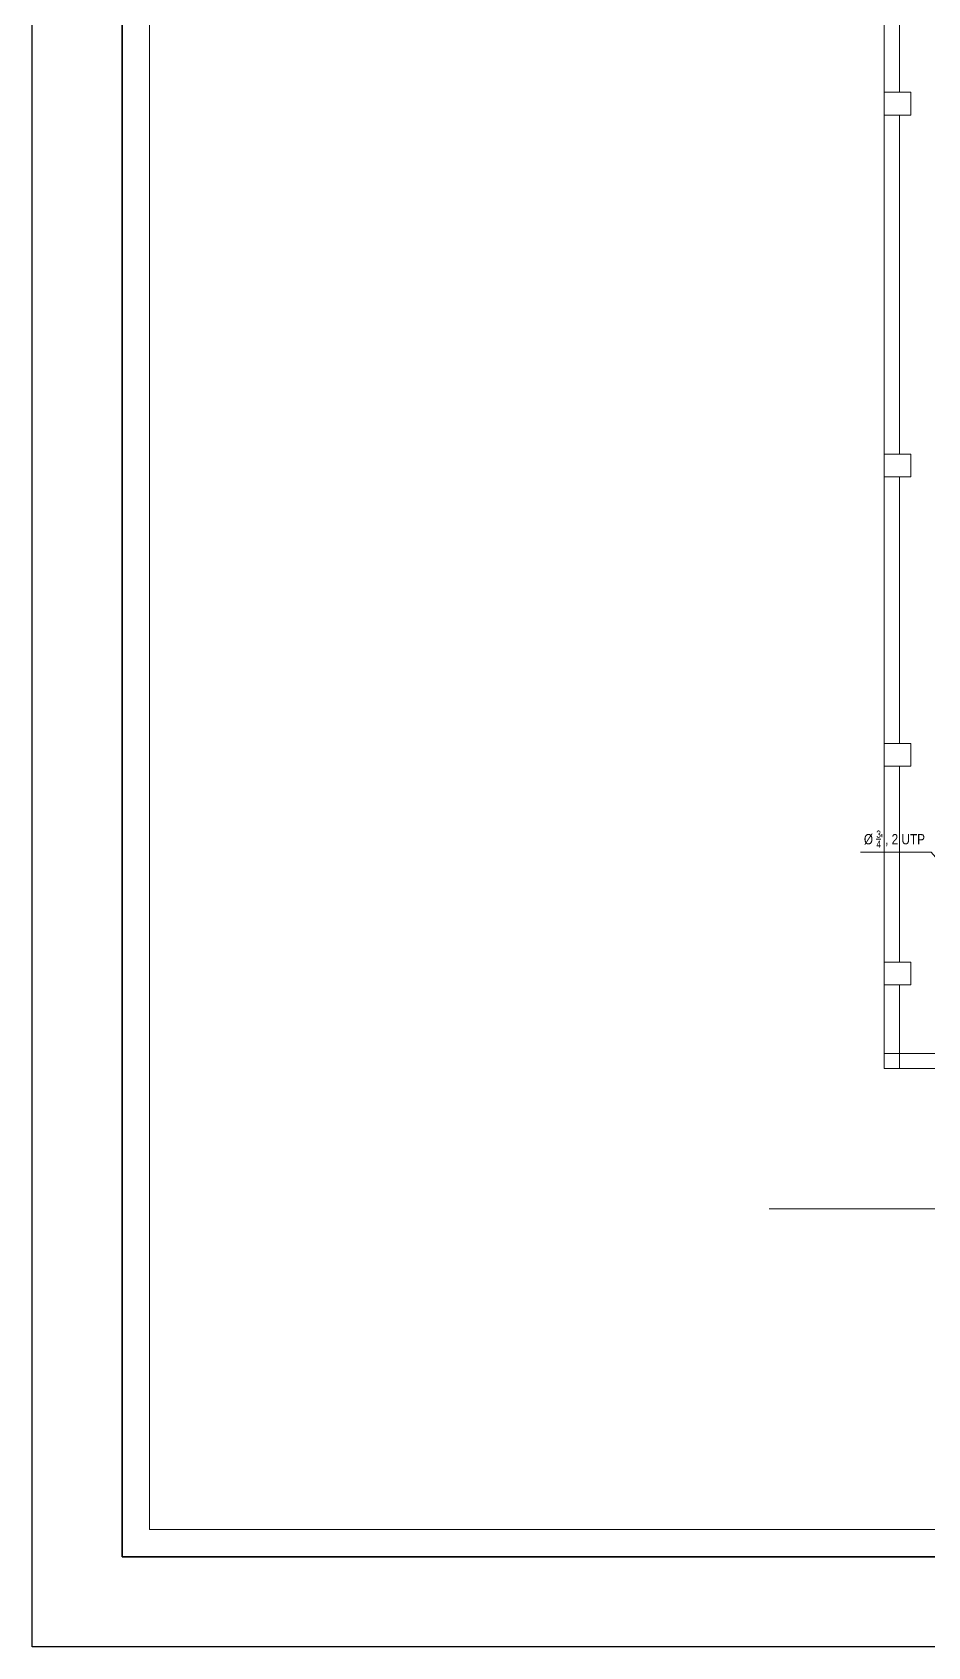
# Model space of a CAD drawing. Header units: millimetres. Extents: x 0 to 99.3, y 0 to 70.2.
# Drawn here: x 0 to 11.76, y 0 to 21.2 of the extents above; entities that cross this region are included whole.
import ezdxf

# ---------------------------------------------------------------- set-up
doc = ezdxf.new("R2010")
doc.units = ezdxf.units.MM
for name, color, linetype, lineweight in [('1_MARCO', 7, 'Continuous', 35), ('1_ROTULO', 102, 'Continuous', 15), ('ARQUITECTÓNICO', 152, 'Continuous', 0), ('TEXTOS INST. VOZ Y DATOS', 1, 'Continuous', 0)]:
    doc.layers.add(name, color=color, linetype=linetype, lineweight=lineweight)
doc.layers.add('_AR_Membrete', color=7, linetype='Continuous')
doc.styles.add('75', font='ARIALN.TTF', dxfattribs={"height": 0.135})

msp = doc.modelspace()

# ---------------------------------------------------------------- linework, layer by layer
at = {"layer": '1_MARCO', "color": 7}
msp.add_lwpolyline([(1.182, 1.182), (87.504, 1.182), (87.504, 69.057), (1.182, 69.057)], close=True, dxfattribs=at)
at = {"layer": '1_ROTULO', "color": 7}
msp.add_lwpolyline([(1.539, 1.539), (87.147, 1.539), (87.147, 68.7), (1.539, 68.7)], close=True, dxfattribs=at)
at = {"layer": '_AR_Membrete'}
msp.add_lwpolyline([(0, 70.239), (99.329, 70.239), (99.329, 0), (0, 0)], close=True, dxfattribs=at)
at = {"layer": 'ARQUITECTÓNICO', "color": 4, "ltscale": 10}
msp.add_line((29.156, 5.749), (9.683, 5.749), dxfattribs=at)
at = {"layer": 'ARQUITECTÓNICO'}
for points in [[(11.192, 20.41), (11.192, 32.93)], [(11.392, 20.41), (11.392, 21.51)], [(11.192, 7.59), (11.192, 20.11)], [(11.392, 15.66), (11.392, 20.11)], [(11.392, 11.86), (11.392, 15.36)], [(11.392, 8.99), (11.392, 11.56)], [(11.392, 7.59), (11.392, 8.69)], [(12.392, 7.59), (11.192, 7.59), (11.192, 7.79), (12.392, 7.79)]]:
    msp.add_lwpolyline(points, dxfattribs=at)
for points in [[(11.192, 20.11), (11.542, 20.11), (11.542, 20.41), (11.192, 20.41)], [(11.192, 15.36), (11.542, 15.36), (11.542, 15.66), (11.192, 15.66)], [(11.192, 11.56), (11.542, 11.56), (11.542, 11.86), (11.192, 11.86)], [(11.192, 8.69), (11.542, 8.69), (11.542, 8.99), (11.192, 8.99)]]:
    msp.add_lwpolyline(points, close=True, dxfattribs=at)
at = {"layer": 'TEXTOS INST. VOZ Y DATOS'}
msp.add_lwpolyline([(12.797, 9.296), (11.809, 10.431), (10.882, 10.431)], dxfattribs=at)

# ---------------------------------------------------------------- texts
at = {"layer": 'TEXTOS INST. VOZ Y DATOS', "insert": (11.728, 10.716), "char_height": 0.135, "width": 2.19912, "attachment_point": 3, "style": '75'}
msp.add_mtext('\\A1;%%C {\\H0.7x;\\S3/4;}", 2 UTP', dxfattribs=at)

doc.saveas('drawing.dxf')
